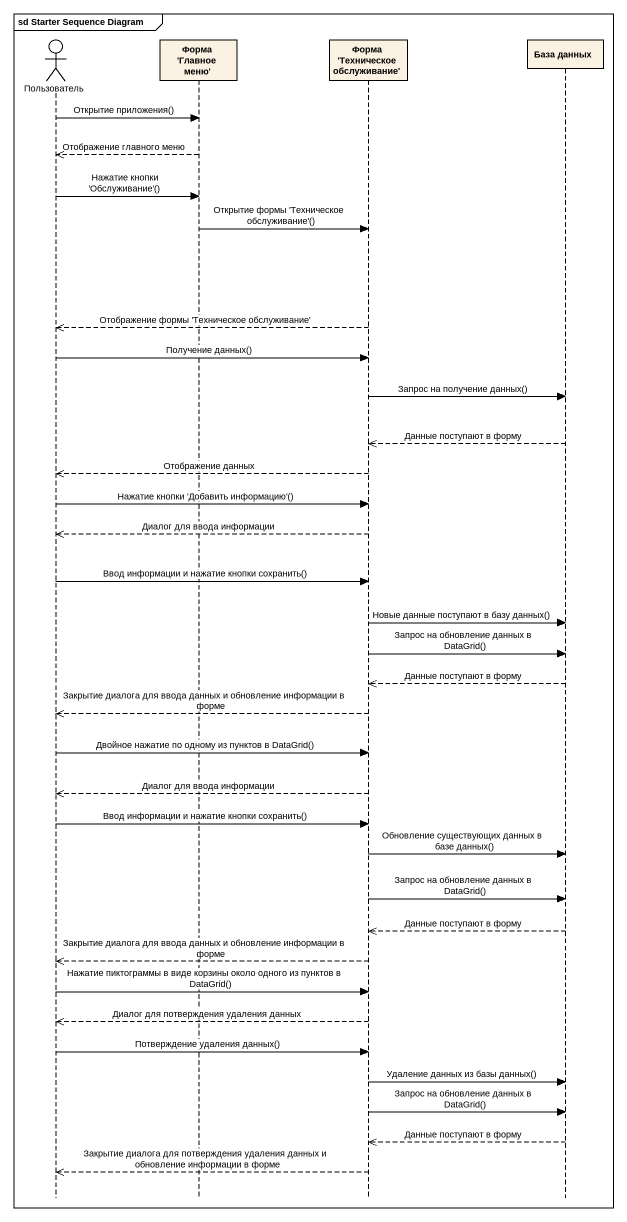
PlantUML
@startuml
mainframe sd Starter Sequence Diagram
hide footbox
actor Пользователь
participant "Форма 'Главное меню'" as Форма_Главное_меню
participant "Форма 'Техническое обслуживание'" as Форма_Техническое
participant "База данных" as База_данных

Пользователь -> Форма_Главное_меню : Открытие приложения()
Форма_Главное_меню -->> Пользователь : Отображение главного меню
Пользователь -> Форма_Главное_меню : Нажатие кнопки 'Обслуживание'()
Форма_Главное_меню -> Форма_Техническое : Открытие формы 'Техническое обслуживание'()
Форма_Техническое -->> Пользователь : Отображение формы 'Техническое обслуживание'
Пользователь -> Форма_Техническое : Получение данных()
Форма_Техническое -> База_данных : Запрос на получение данных()
База_данных -->> Форма_Техническое : Данные поступают в форму
Форма_Техническое -->> Пользователь : Отображение данных
Пользователь -> Форма_Техническое : Нажатие кнопки 'Добавить информацию'()
Форма_Техническое -->> Пользователь : Диалог для ввода информации
Пользователь -> Форма_Техническое : Ввод информации и нажатие кнопки сохранить()
Форма_Техническое -> База_данных : Новые данные поступают в базу данных()
Форма_Техническое -> База_данных : Запрос на обновление данных в DataGrid()
База_данных -->> Форма_Техническое : Данные поступают в форму
Форма_Техническое -->> Пользователь : Закрытие диалога для ввода данных и обновление информации в форме
Пользователь -> Форма_Техническое : Двойное нажатие по одному из пунктов в DataGrid()
Форма_Техническое -->> Пользователь : Диалог для ввода информации
Пользователь -> Форма_Техническое : Ввод информации и нажатие кнопки сохранить()
Форма_Техническое -> База_данных : Обновление существующих данных в базе данных()
Форма_Техническое -> База_данных : Запрос на обновление данных в DataGrid()
База_данных -->> Форма_Техническое : Данные поступают в форму
Форма_Техническое -->> Пользователь : Закрытие диалога для ввода данных и обновление информации в форме
Пользователь -> Форма_Техническое : Нажатие пиктограммы в виде корзины около одного из пунктов в DataGrid()
Форма_Техническое -->> Пользователь : Диалог для потверждения удаления данных
Пользователь -> Форма_Техническое : Потверждение удаления данных()
Форма_Техническое -> База_данных : Удаление данных из базы данных()
Форма_Техническое -> База_данных : Запрос на обновление данных в DataGrid()
База_данных -->> Форма_Техническое : Данные поступают в форму
Форма_Техническое -->> Пользователь : Закрытие диалога для потверждения удаления данных и обновление информации в форме
@enduml
